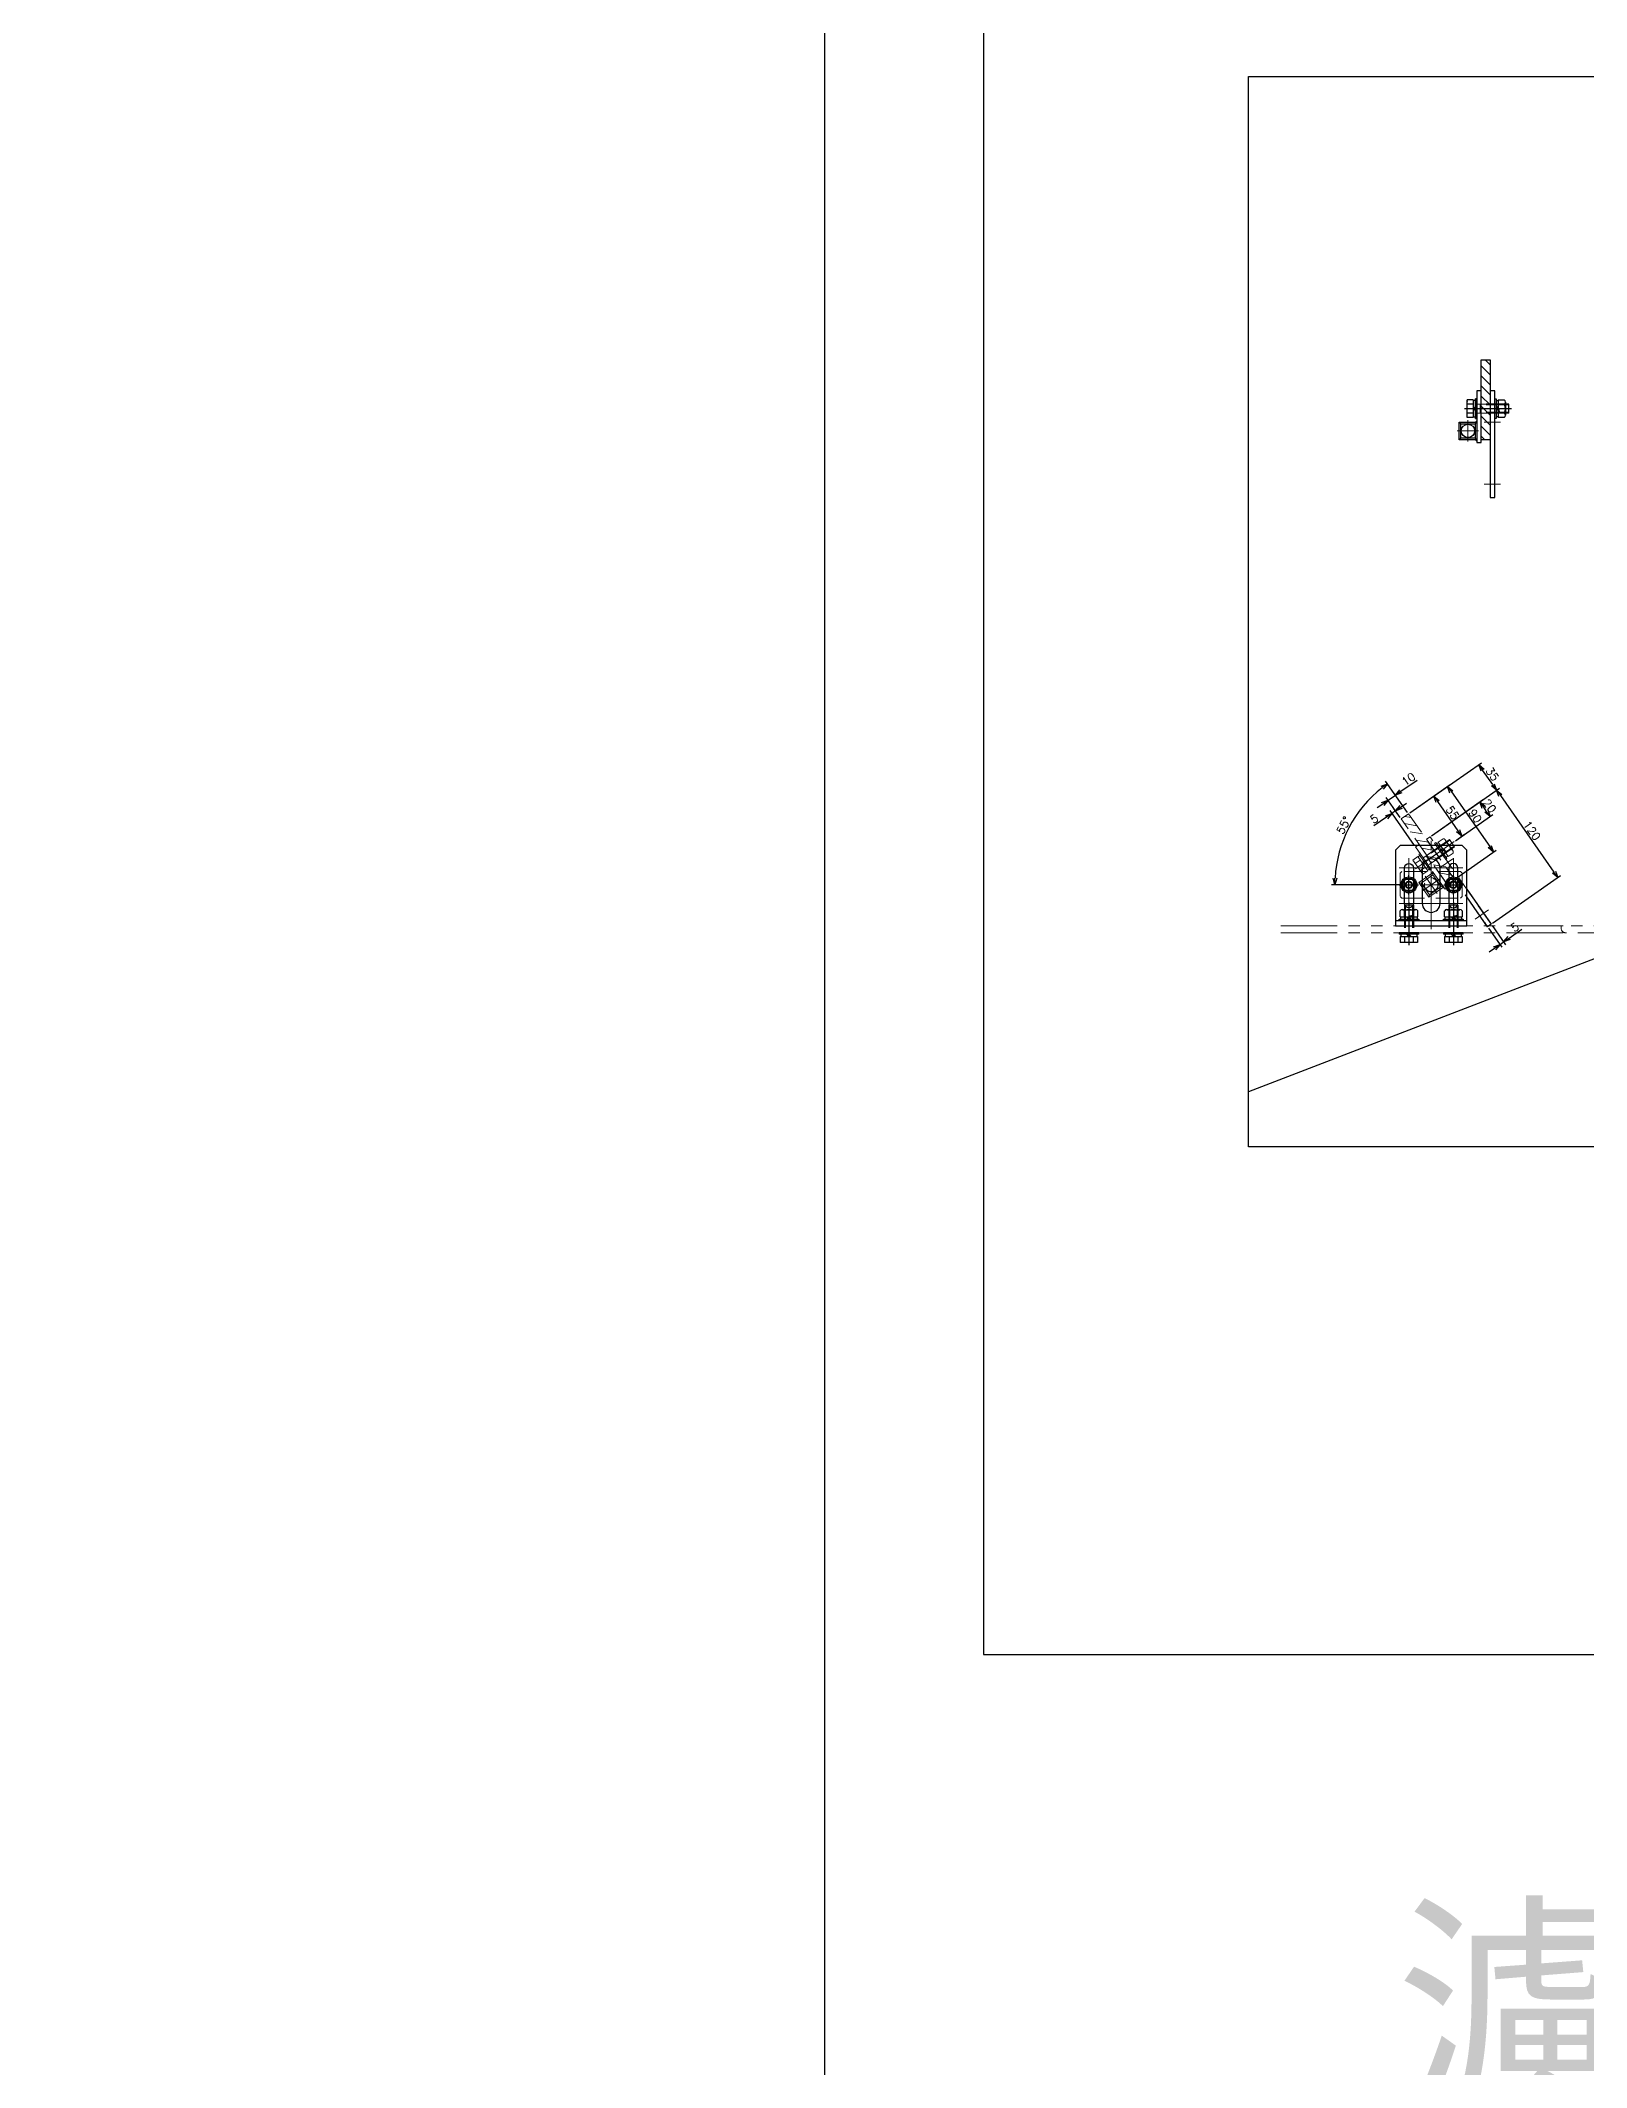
# Model space of a CAD drawing. Header units: millimetres. Extents: x -8731 to 85711, y -14522 to 31379.
# Drawn here: x 27566 to 29304, y 4379 to 6658 of the extents above; entities that cross this region are included whole.
import ezdxf
from ezdxf import colors
from ezdxf.entities.mleader import LeaderData, LeaderLine
from ezdxf.enums import TextEntityAlignment as Align
from ezdxf.math import Vec2, Vec3

# ---------------------------------------------------------------- set-up
doc = ezdxf.new("R2010")
doc.units = ezdxf.units.MM
doc.header["$LTSCALE"] = 4
doc.header["$PDMODE"] = 99
doc.header["$PDSIZE"] = 1
for name, pattern in [('CENTER2', [28.575, 19.05, -3.175, 3.175, -3.175]), ('HIDDEN', [9.525, 6.35, -3.175]), ('PHANTOM2', [31.75, 15.875, -3.175, 3.175, -3.175, 3.175, -3.175])]:
    doc.linetypes.add(name, pattern=pattern)
for name, color, linetype, lineweight in [('04_HIDDEN', 2, 'HIDDEN', 13), ('05_CENTER', 4, 'CENTER2', 13), ('06_PHANTOM', 2, 'PHANTOM2', 13), ('08_DIM', 3, 'Continuous', 13)]:
    doc.layers.add(name, color=color, linetype=linetype, lineweight=lineweight)
doc.layers.add('10_DRAFT', color=8, linetype='Continuous', lineweight=0, plot=False)
doc.styles.add('KSS_TXT', font='txt.shx', dxfattribs={"bigfont": 'extfont2.shx'})
doc.styles.add('KSS_TXT_L', font='txt.shx', dxfattribs={"height": 9, "bigfont": 'extfont2.shx'})
doc.styles.get("Standard").update_dxf_attribs({"font": 'txt.shx', "bigfont": 'extfont2.shx'})
doc.dimstyles.new('KSS_DIM', dxfattribs={"dimscale": 3, "dimtxt": 3, "dimasz": 2.5, "dimexe": 1.25, "dimexo": 0.625, "dimtad": 1, "dimdsep": 46, "dimtxsty": 'KSS_TXT', "dimblk": 'OPEN30', "dimcen": 0, "dimazin": 2, "dimtfac": 0.75, "dimtmove": 0, "dimatfit": 3, "dimldrblk": 'OPEN30', "dimfxl": 1, "dimtolj": 1, "dimarcsym": 0})

# ---------------------------------------------------------------- blocks, each defined once
blk = doc.blocks.new('AM_BALLOON1')
at = {"transparency": 16777216}
blk.add_circle((0, 0), 5, dxfattribs=at)
blk.add_attdef('B_NUMBER', text='', height=3, dxfattribs=at).set_placement((0, 0), align=Align.MIDDLE_CENTER)
blk = doc.blocks.new('_OPEN')
at = {"color": 0, "linetype": 'ByBlock'}
for p, q in [((-1, 0.167), (0, 0)), ((0, 0), (-1, -0.167)), ((0, 0), (-1, 0))]:
    blk.add_line(p, q, dxfattribs=at)
blk = doc.blocks.new('A$C448B04A9_1_1_1')
at = {"color": 0}
for p, q in [((3, 100), (0, 100)), ((0, 0), (0, 100)), ((8, 18), (8, 95)), ((0, 0), (100, 0)), ((95, 8), (18, 8)), ((100, 3), (100, 0))]:
    blk.add_line(p, q, dxfattribs=at)
for centre, radius, start, end in [((3, 95), 5, 0, 90), ((18, 18), 10, 180, 270), ((95, 3), 5, 0, 90)]:
    blk.add_arc(centre, radius, start, end, dxfattribs=at)
blk = doc.blocks.new('A$C43827900_1_1')
h = blk.add_hatch()
h.set_pattern_fill('_USER', color=3, scale=8, angle=135, pattern_type=0)
h.set_pattern_definition([(135, (10701.542, 5237.723), (-5.656854, -5.656854), [])])
h.paths.add_polyline_path([(10, 55), (0, 55), (0, 45), (10, 45)])
h.paths.add_polyline_path([(10, 45), (0, 45), (0, -5), (10, -5)])
h.paths.add_polyline_path([(10, -5), (0, -5), (0, -35), (10, -35)])
at = {"color": 0}
blk.add_lwpolyline([(0, 55), (10, 55), (10, -35), (0, -35)], close=True, dxfattribs=at)
at = {"layer": '05_CENTER'}
for p, q in [((-3.9, 5), (13.5, 5)), ((-3.9, -5), (13.5, -5))]:
    blk.add_line(p, q, dxfattribs=at)
at = {"layer": '10_DRAFT'}
blk.add_line((0, 0), (10, 0), dxfattribs=at)
blk = doc.blocks.new('A$C4A0F7F8D_1_1')
at = {"color": 3}
for p, q in [((-8, 8), (-10, 10)), ((8, 8), (10, 10)), ((-8, -8), (-10, -10)), ((8, -8), (10, -10))]:
    blk.add_line(p, q, dxfattribs=at)
at = {"color": 0}
blk.add_lwpolyline([(10, -13), (15, -13), (15, 45), (10, 45)], close=True, dxfattribs=at)
blk.add_lwpolyline([(10, -10), (-10, -10), (-10, 10), (10, 10)], close=True)
at = {"color": 3}
for points in [[(8, -8), (-8, -8), (-8, 8), (8, 8)], [(10, 10), (8.5, 10), (8.5, 10), (10, 11.5)], [(10, -10), (8.5, -10), (8.5, -10), (10, -11.5)]]:
    blk.add_lwpolyline(points, close=True, dxfattribs=at)
at = {"color": 0}
blk.add_circle((0, 0), 7.5, dxfattribs=at)
at = {"layer": '05_CENTER'}
for p, q in [((20.7, 25), (4.6, 25)), ((-12, 0), (12, 0)), ((0, -12), (0, 12))]:
    blk.add_line(p, q, dxfattribs=at)
blk = doc.blocks.new('A$C6A4B7A37_1_1')
at = {"color": 0}
blk.add_lwpolyline([(5, 25), (0, 25), (0, -95), (5, -95)], close=True, dxfattribs=at)
at = {"layer": '05_CENTER'}
for p, q in [((-6.8, 10), (11.7, 10)), ((-6.8, -10), (11.7, -10)), ((-6.8, -80), (11.7, -80))]:
    blk.add_line(p, q, dxfattribs=at)
at = {"layer": '10_DRAFT'}
blk.add_line((0, 0), (5, 0), dxfattribs=at)
blk = doc.blocks.new('A$C3D81658F_1_1_1')
at = {"color": 0}
for p, q in [((-11, 1.5), (11, 1.5)), ((-11, 1.5), (-11, 0)), ((-11, 0), (11, 0)), ((-9.8, 11), (9.8, 11)), ((-9.8, 4), (-9.8, 11)), ((9.8, 4), (-9.8, 4)), ((-9.3, 4), (-9.3, 1.5)), ((-4.9, 4), (-4.9, 11)), ((0, 1.5), (-2.5, 4)), ((0, 4), (2.5, 1.5)), ((4.9, 4), (4.9, 11)), ((9.2, 1.5), (9.2, 4)), ((9.8, 4), (9.8, 11)), ((11, 0), (11, 1.5))]:
    blk.add_line(p, q, dxfattribs=at)
at = {"color": 0, "linetype": 'HIDDEN'}
for p, q in [((-5, -36), (-5, 0)), ((5, -36), (5, 0)), ((-5, -4), (5, -4)), ((-4.2, -36), (-4.2, -4)), ((4.2, -36), (4.2, -4)), ((-5, -36), (5, -36))]:
    blk.add_line(p, q, dxfattribs=at)
at = {"color": 0, "linetype": 'CENTER2'}
blk.add_line((0, -39), (0, 14), dxfattribs=at)
at = {"layer": '10_DRAFT', "style": 'KSS_TXT_L'}
blk.add_text('BT-M10x40L,SW,PW', height=0.3, dxfattribs=at).set_placement((5.1, 10.7))
blk = doc.blocks.new('M10Nza_1_1_1')
at = {"color": 0}
for p, q in [((-9.8, 4), (-9.8, 10.7)), ((-9.8, 4), (9.8, 4)), ((-9.2, 1.5), (-9.2, 4)), ((-7.3, 12), (7.4, 12)), ((-4.9, 4), (-4.9, 10.7)), ((0, 1.5), (-2.5, 4)), ((0, 4), (2.5, 1.5)), ((4.9, 10.7), (4.9, 4)), ((9.2, 4), (9.2, 1.5)), ((9.8, 10.7), (9.8, 4))]:
    blk.add_line(p, q, dxfattribs=at)
at = {"color": 0, "linetype": 'CENTER2'}
blk.add_line((0, 12), (0, 0), dxfattribs=at)
at = {"color": 0}
blk.add_lwpolyline([(-11, 1.5), (11, 1.5), (11, 0), (-11, 0)], close=True, dxfattribs=at)
for centre, radius, start, end in [((-7.3, 9.1), 2.94, 33.626, 146.374), ((0, 2.2), 9.8, 60, 120), ((7.4, 9.1), 2.94, 33.626, 146.374)]:
    blk.add_arc(centre, radius, start, end, dxfattribs=at)
at = {"layer": '10_DRAFT', "style": 'KSS_TXT'}
blk.add_text('M10', height=1.25, dxfattribs=at).set_placement((0.3, 4.1))
blk = doc.blocks.new('A$C49334BAA_1_1')
at = {"color": 3}
blk.add_blockref('A$C43827900_1_1', (15, 25), dxfattribs=at)
for name, p in [('A$C4A0F7F8D_1_1', (0, 0)), ('A$C6A4B7A37_1_1', (25, 20))]:
    blk.add_blockref(name, p)
for name, p, rotation in [('A$C3D81658F_1_1_1', (10, 25), 90), ('M10Nza_1_1_1', (30, 25), 270)]:
    blk.add_blockref(name, p, dxfattribs=dict(rotation=rotation))
blk = doc.blocks.new('A$C7E012652_1_1')
at = {"color": 0}
blk.add_line((-40, 6), (40, 6), dxfattribs=at)
blk.add_lwpolyline([(-40, 0), (40, 0), (40, 85), (35, 90), (-35, 90), (-40, 85)], close=True, dxfattribs=at)
for points in [[(-20, 65), (-20, 25, -1), (-30, 25), (-30, 65, -1)], [(-10, 65), (-10, 25, 1), (10, 25), (10, 65, 1)], [(20, 65), (20, 25, 1), (30, 25), (30, 65, 1)]]:
    blk.add_lwpolyline(points, format="xyb", close=True, dxfattribs=at)
at = {"layer": '05_CENTER'}
for p, q in [((0, -4.1), (0, 95.4)), ((-25, 14), (-25, 76)), ((25, 14), (25, 76)), ((-35.8, 65), (35.8, 65)), ((-35.8, 25), (35.8, 25)), ((-25, -6.6), (-25, 12.5)), ((25, -6.6), (25, 12.5))]:
    blk.add_line(p, q, dxfattribs=at)
blk = doc.blocks.new('A$C1A3C2C0C_1_1_1')
at = {"color": 0}
for p, q in [((-11, 1.5), (11, 1.5)), ((-11, 1.5), (-11, 0)), ((-9.8, 11), (9.8, 11)), ((-9.8, 4), (-9.8, 11)), ((9.8, 4), (-9.8, 4)), ((-9.3, 4), (-9.3, 1.5)), ((-4.9, 4), (-4.9, 11)), ((0, 1.5), (-2.5, 4)), ((0, 4), (2.5, 1.5)), ((4.9, 4), (4.9, 11)), ((9.2, 1.5), (9.2, 4)), ((9.8, 4), (9.8, 11)), ((11, 0), (11, 1.5)), ((-11, 0), (11, 0))]:
    blk.add_line(p, q, dxfattribs=at)
at = {"color": 0, "linetype": 'CENTER2'}
blk.add_line((0, -34), (0, 14), dxfattribs=at)
at = {"color": 0, "linetype": 'HIDDEN'}
for p, q in [((-5, -31), (-5, 0)), ((-4.2, -31), (-4.2, 0)), ((4.2, -31), (4.2, 0)), ((5, -31), (5, 0)), ((-5, -31), (5, -31))]:
    blk.add_line(p, q, dxfattribs=at)
at = {"layer": '10_DRAFT', "style": 'KSS_TXT_L'}
blk.add_text('BT-M10x35L,SW,PW', height=0.3, dxfattribs=at).set_placement((5.1, 10.7))
blk = doc.blocks.new('_Open30')
at = {"color": 0, "linetype": 'ByBlock', "lineweight": -2}
for p, q in [((-1, 0.27), (0, 0)), ((0, 0), (-1, -0.27)), ((0, 0), (-1, 0))]:
    blk.add_line(p, q, dxfattribs=at)
blk = doc.blocks.new('*D3259')
at = {"layer": '08_DIM', "color": 0, "lineweight": -2, "transparency": 16777216}
for p, q in [((29103, 5789.9), (29078.2, 5825.3)), ((29097.8, 5708.5), (29017.4, 5708.5))]:
    blk.add_line(p, q, dxfattribs=at)
blk.add_arc((29160, 5708.5), 138.8, 128.0953, 176.9047, dxfattribs=at)
at = {"layer": 'Defpoints', "color": 0, "transparency": 16777216}
for p in [(29048.6, 5791.4), (29104, 5788.4), (29099.7, 5708.5), (29155.7, 5714.7), (29159.2, 5708.5)]:
    blk.add_point(p, dxfattribs=at)
at = {"layer": '08_DIM', "color": 0, "lineweight": -2, "transparency": 16777216, "xscale": 7.5, "yscale": 7.5, "zscale": 7.5}
for p, rotation in [((29080.3, 5822.3), 36.5476438222541), ((29021.1, 5708.5), 268.4523561777507)]:
    blk.add_blockref('_Open30', p, dxfattribs=dict(at, rotation=rotation))
at = {"layer": '08_DIM', "color": 0, "transparency": 16777216, "insert": (29031.1, 5775.6), "char_height": 9, "attachment_point": 5, "rotation": 62.5, "style": 'KSS_TXT'}
blk.add_mtext('\\A1;55%%d', dxfattribs=at)
blk = doc.blocks.new('*D3260')
at = {"layer": '08_DIM', "color": 0, "lineweight": -2, "transparency": 16777216}
for p, q in [((29095.5, 5813.7), (29113.6, 5826.4)), ((29075, 5799.4), (29068.8, 5795.1)), ((29094.8, 5784.2), (29079, 5806.8)), ((29081.1, 5803.7), (29089.3, 5809.4)), ((29103, 5789.9), (29087.2, 5812.5))]:
    blk.add_line(p, q, dxfattribs=at)
at = {"layer": 'Defpoints', "color": 0, "transparency": 16777216}
for p in [(29089.3, 5809.4), (29095.9, 5782.7), (29104, 5788.4)]:
    blk.add_point(p, dxfattribs=at)
at = {"layer": '08_DIM', "color": 0, "lineweight": -2, "transparency": 16777216, "xscale": 7.5, "yscale": 7.5, "zscale": 7.5}
for p, rotation in [((29089.3, 5809.4), 214.9999999999771), ((29081.1, 5803.7), 34.99999999997709)]:
    blk.add_blockref('_Open30', p, dxfattribs=dict(at, rotation=rotation))
at = {"layer": '08_DIM', "color": 0, "transparency": 16777216, "insert": (29103.9, 5827.4), "char_height": 9, "attachment_point": 5, "rotation": 35, "style": 'KSS_TXT'}
blk.add_mtext('\\A1;10', dxfattribs=at)
blk = doc.blocks.new('*D3261')
at = {"layer": '08_DIM', "color": 0, "lineweight": -2, "transparency": 16777216}
for p, q in [((29194, 5659.9), (29209.1, 5638.4)), ((29198.1, 5662.8), (29213.2, 5641.2)), ((29217.2, 5648.6), (29231.3, 5658.5)), ((29200.8, 5637.1), (29194.7, 5632.8)), ((29206.9, 5641.4), (29211, 5644.3))]:
    blk.add_line(p, q, dxfattribs=at)
at = {"layer": 'Defpoints', "color": 0, "transparency": 16777216}
for p in [(29193, 5661.4), (29197, 5664.3), (29211, 5644.3)]:
    blk.add_point(p, dxfattribs=at)
at = {"layer": '08_DIM', "color": 0, "lineweight": -2, "transparency": 16777216, "xscale": 7.5, "yscale": 7.5, "zscale": 7.5}
for p, rotation in [((29206.9, 5641.4), 34.99999999997195), ((29211, 5644.3), 214.9999999999719)]:
    blk.add_blockref('_Open30', p, dxfattribs=dict(at, rotation=rotation))
at = {"layer": '08_DIM', "color": 0, "transparency": 16777216, "insert": (29223.7, 5660.9), "char_height": 9, "attachment_point": 5, "rotation": 35, "style": 'KSS_TXT'}
blk.add_mtext('\\A1;5', dxfattribs=at)
blk = doc.blocks.new('*D3262')
at = {"layer": '08_DIM', "color": 0, "lineweight": -2, "transparency": 16777216}
for p, q in [((29110.8, 5752.7), (29083.2, 5792)), ((29089.5, 5791.8), (29085.4, 5788.9)), ((29094.8, 5784.2), (29087.3, 5794.9)), ((29095.6, 5796.1), (29101.8, 5800.4)), ((29079.2, 5784.6), (29065.1, 5774.7))]:
    blk.add_line(p, q, dxfattribs=at)
at = {"layer": 'Defpoints', "color": 0, "transparency": 16777216}
for p in [(29085.4, 5788.9), (29095.9, 5782.7), (29111.8, 5751.1)]:
    blk.add_point(p, dxfattribs=at)
at = {"layer": '08_DIM', "color": 0, "lineweight": -2, "transparency": 16777216, "xscale": 7.5, "yscale": 7.5, "zscale": 7.5}
for p, rotation in [((29085.4, 5788.9), 34.99999999996685), ((29089.5, 5791.8), 214.9999999999669)]:
    blk.add_blockref('_Open30', p, dxfattribs=dict(at, rotation=rotation))
at = {"layer": '08_DIM', "color": 0, "transparency": 16777216, "insert": (29065.4, 5782.7), "char_height": 9, "attachment_point": 5, "rotation": 35, "style": 'KSS_TXT'}
blk.add_mtext('\\A1;5', dxfattribs=at)
blk = doc.blocks.new('*D3263')
at = {"layer": '08_DIM', "color": 0, "lineweight": -2, "transparency": 16777216}
for p, q in [((29129.8, 5763.7), (29187.3, 5804)), ((29191.4, 5791.6), (29188.6, 5795.7)), ((29156.8, 5758.2), (29198.8, 5787.6))]:
    blk.add_line(p, q, dxfattribs=at)
at = {"layer": 'Defpoints', "color": 0, "transparency": 16777216}
for p in [(29184.3, 5801.8), (29128.2, 5762.6), (29155.3, 5757.1)]:
    blk.add_point(p, dxfattribs=at)
at = {"layer": '08_DIM', "color": 0, "lineweight": -2, "transparency": 16777216, "xscale": 7.5, "yscale": 7.5, "zscale": 7.5}
for p, rotation in [((29184.3, 5801.8), 124.9999999999183), ((29195.7, 5785.4), 304.9999999999183)]:
    blk.add_blockref('_Open30', p, dxfattribs=dict(at, rotation=rotation))
at = {"layer": '08_DIM', "color": 0, "transparency": 16777216, "insert": (29195.2, 5797.3), "char_height": 9, "attachment_point": 5, "rotation": 305, "style": 'KSS_TXT'}
blk.add_mtext('\\A1;20', dxfattribs=at)
blk = doc.blocks.new('*D3264')
at = {"layer": '08_DIM', "color": 0, "lineweight": -2, "transparency": 16777216}
for p, q in [((29105.6, 5789.5), (29135.6, 5810.5)), ((29159.8, 5769.4), (29136.8, 5802.2)), ((29156.8, 5758.2), (29167.1, 5765.4))]:
    blk.add_line(p, q, dxfattribs=at)
at = {"layer": 'Defpoints', "color": 0, "transparency": 16777216}
for p in [(29132.5, 5808.3), (29104, 5788.4), (29155.3, 5757.1)]:
    blk.add_point(p, dxfattribs=at)
at = {"layer": '08_DIM', "color": 0, "lineweight": -2, "transparency": 16777216, "xscale": 7.5, "yscale": 7.5, "zscale": 7.5}
for p, rotation in [((29132.5, 5808.3), 124.9999999999191), ((29164.1, 5763.3), 304.9999999999191)]:
    blk.add_blockref('_Open30', p, dxfattribs=dict(at, rotation=rotation))
at = {"layer": '08_DIM', "color": 0, "transparency": 16777216, "insert": (29153.5, 5789.5), "char_height": 9, "attachment_point": 5, "rotation": 305, "style": 'KSS_TXT'}
blk.add_mtext('\\A1;55', dxfattribs=at)
blk = doc.blocks.new('*D3265')
at = {"layer": '08_DIM', "color": 0, "lineweight": -2, "transparency": 16777216}
for p, q in [((29105.6, 5789.5), (29151, 5821.3)), ((29152.3, 5813), (29195.3, 5751.6)), ((29157.2, 5715.7), (29202.7, 5747.6))]:
    blk.add_line(p, q, dxfattribs=at)
at = {"layer": 'Defpoints', "color": 0, "transparency": 16777216}
for p in [(29104, 5788.4), (29199.6, 5745.4), (29155.7, 5714.7)]:
    blk.add_point(p, dxfattribs=at)
at = {"layer": '08_DIM', "color": 0, "lineweight": -2, "transparency": 16777216, "xscale": 7.5, "yscale": 7.5, "zscale": 7.5}
for p, rotation in [((29148, 5819.1), 124.9999999999212), ((29199.6, 5745.4), 304.9999999999212)]:
    blk.add_blockref('_Open30', p, dxfattribs=dict(at, rotation=rotation))
at = {"layer": '08_DIM', "color": 0, "transparency": 16777216, "insert": (29179, 5785.9), "char_height": 9, "attachment_point": 5, "rotation": 305, "style": 'KSS_TXT'}
blk.add_mtext('\\A1;90', dxfattribs=at)
blk = doc.blocks.new('*D3266')
at = {"layer": '08_DIM', "color": 0, "lineweight": -2, "transparency": 16777216}
for p, q in [((29129.8, 5763.7), (29206.2, 5817.2)), ((29207.4, 5808.9), (29267.6, 5722.9)), ((29198.6, 5665.4), (29275, 5718.9))]:
    blk.add_line(p, q, dxfattribs=at)
at = {"layer": 'Defpoints', "color": 0, "transparency": 16777216}
for p in [(29128.2, 5762.6), (29271.9, 5716.7), (29197, 5664.3)]:
    blk.add_point(p, dxfattribs=at)
at = {"layer": '08_DIM', "color": 0, "lineweight": -2, "transparency": 16777216, "xscale": 7.5, "yscale": 7.5, "zscale": 7.5}
for p, rotation in [((29203.1, 5815), 124.999999999921), ((29271.9, 5716.7), 304.9999999999209)]:
    blk.add_blockref('_Open30', p, dxfattribs=dict(at, rotation=rotation))
at = {"layer": '08_DIM', "color": 0, "transparency": 16777216, "insert": (29242.8, 5769.5), "char_height": 9, "attachment_point": 5, "rotation": 305, "style": 'KSS_TXT'}
blk.add_mtext('\\A1;120', dxfattribs=at)
blk = doc.blocks.new('*D3267')
at = {"layer": '08_DIM', "color": 0, "lineweight": -2, "transparency": 16777216}
for p, q in [((29105.6, 5789.5), (29186.1, 5845.9)), ((29198.8, 5821.2), (29187.3, 5837.6)), ((29129.8, 5763.7), (29206.2, 5817.2))]:
    blk.add_line(p, q, dxfattribs=at)
at = {"layer": 'Defpoints', "color": 0, "transparency": 16777216}
for p in [(29183, 5843.7), (29104, 5788.4), (29128.2, 5762.6)]:
    blk.add_point(p, dxfattribs=at)
at = {"layer": '08_DIM', "color": 0, "lineweight": -2, "transparency": 16777216, "xscale": 7.5, "yscale": 7.5, "zscale": 7.5}
for p, rotation in [((29183, 5843.7), 124.9999999999196), ((29203.1, 5815), 304.9999999999196)]:
    blk.add_blockref('_Open30', p, dxfattribs=dict(at, rotation=rotation))
at = {"layer": '08_DIM', "color": 0, "transparency": 16777216, "insert": (29198.3, 5833), "char_height": 9, "attachment_point": 5, "rotation": 305, "style": 'KSS_TXT'}
blk.add_mtext('\\A1;35', dxfattribs=at)
blk = doc.blocks.new('M8Tz_2_1')
at = {"color": 0}
for radius in [4, 3.25]:
    blk.add_circle((0, 0), radius, dxfattribs=at)
at = {"layer": '05_CENTER'}
for p, q in [((6.9, 0), (-6.9, 0)), ((0, -6.9), (0, 6.9))]:
    blk.add_line(p, q, dxfattribs=at)
blk = doc.blocks.new('A$C1CD4518B_1_1')
at = {"color": 0}
blk.add_lwpolyline([(-13, -35), (13, -35), (15, -33), (15, 33), (13, 35), (-13, 35), (-15, 33), (-15, -33)], close=True, dxfattribs=at)
blk.add_circle((0, 0), 8, dxfattribs=at)
at = {"layer": '05_CENTER'}
for p, q in [((11.3, 0), (-11.3, 0)), ((0, -11.3), (0, 11.3))]:
    blk.add_line(p, q, dxfattribs=at)
for p in [(0, 25), (0, -25)]:
    blk.add_blockref('M8Tz_2_1', p)
blk = doc.blocks.new('A$C67FD2836_1_1_1')
at = {"color": 0, "linetype": 'CENTER2'}
for p, q in [((-10.8, 0), (10.8, 0)), ((0, -10.8), (0, 10.8))]:
    blk.add_line(p, q, dxfattribs=at)
at = {"color": 0}
for p, q in [((-7.5, 0), (-3.8, 6.5)), ((-3.8, -6.5), (-7.5, 0)), ((-3.8, 6.5), (3.8, 6.5)), ((3.8, 6.5), (7.5, 0)), ((7.5, 0), (3.8, -6.5)), ((3.8, -6.5), (-3.8, -6.5))]:
    blk.add_line(p, q, dxfattribs=at)
for radius in [9, 7.7]:
    blk.add_circle((0, 0), radius, dxfattribs=at)
at = {"layer": '10_DRAFT', "style": 'KSS_TXT_L'}
blk.add_text('BT-M8', height=0.3, dxfattribs=at).set_placement((-0.7, -0.5))

msp = doc.modelspace()

# ---------------------------------------------------------------- linework, layer by layer
at = {"color": 3}
msp.add_line((31892.80738, 6617.64889), (28924.02589, 5475.60502), dxfattribs=at)
for p, q in [((29169.45409, 5703.6949), (29197.04688, 5664.28831)), ((29192.95112, 5661.42043), (29169.45409, 5694.97767)), ((29197.04688, 5664.28831), (29192.95112, 5661.42043))]:
    msp.add_line(p, q)
for points in [[(28447.7623, 10538.77445), (32646.18663, 10538.77445), (32646.18663, 4108.53869), (28447.7623, 4108.53869)], [(28626.17252, 4843.1413), (32427.30026, 4843.1413), (32427.30026, 8016.25761), (28626.17252, 8016.25761)], [(28924.02589, 6617.64889), (31892.80738, 6617.64889), (31892.80738, 5414.01504), (28924.02589, 5414.01504)]]:
    msp.add_lwpolyline(points, close=True)
at = {"layer": '06_PHANTOM'}
for p, q in [((28960.28396, 5662.59364), (29287.46975, 5662.59364)), ((28960.28396, 5654.59364), (29287.46975, 5654.59364))]:
    msp.add_line(p, q, dxfattribs=at)

# ---------------------------------------------------------------- block references
at = {"color": 3}
msp.add_blockref('A$C43827900_1_1', (29185.88262, 6244.0286), dxfattribs=at)
for name, p in [('A$C4A0F7F8D_1_1', (29170.88262, 6219.0286)), ('A$C6A4B7A37_1_1', (29195.88262, 6239.0286)), ('A$C7E012652_1_1', (29129.45409, 5662.59364)), ('A$C67FD2836_1_1_1', (29104.45409, 5708.51742)), ('A$C67FD2836_1_1_1', (29154.45409, 5708.51742)), ('M10Nza_1_1_1', (29104.45409, 5668.59364)), ('M10Nza_1_1_1', (29154.45409, 5668.59364))]:
    msp.add_blockref(name, p)
for name, p, rotation in [('A$C3D81658F_1_1_1', (29180.88262, 6244.02862), 90), ('M10Nza_1_1_1', (29200.88262, 6244.02859), 270), ('A$C1A3C2C0C_1_1_1', (29104.45407, 5654.59364), 180), ('A$C1A3C2C0C_1_1_1', (29154.45407, 5654.59364), 180)]:
    msp.add_blockref(name, p, dxfattribs=dict(rotation=rotation))
at = {"layer": '04_HIDDEN'}
for name, rotation in [('A$C49334BAA_1_1', 34.99999999999999), ('A$C1CD4518B_1_1', 270)]:
    msp.add_blockref(name, (29129.45409, 5708.51742), dxfattribs=dict(at, rotation=rotation))
at = {"layer": '06_PHANTOM', "xscale": -1, "rotation": 89.99999999999984}
msp.add_blockref('A$C448B04A9_1_1_1', (29375.73456, 5662.59364), dxfattribs=at)

# ---------------------------------------------------------------- texts
at = {"layer": '08_DIM', "style": 'KSS_TXT'}
msp.add_text('濾布水切り用スクレーパ ', height=240, dxfattribs=at).set_placement((29089.36046, 4307.22305))

# ---------------------------------------------------------------- dimensions: what is measured, and where the dimension line sits
at = {"layer": '08_DIM'}
for base, p1, p2, angle, picture, middle in [((29089.32433, 5809.41482), (29095.85525, 5782.65323), (29104.04677, 5788.38899), 215, '*D3260', (29103.94511, 5827.43484)), ((29183.04284, 5843.70264), (29128.21771, 5762.58655), (29104.04677, 5788.38899), 305, '*D3267', (29198.30764, 5833.02761)), ((29199.59002, 5745.41938), (29104.04677, 5788.38899), (29155.66865, 5714.66531), 305, '*D3265', (29179.00118, 5785.93777)), ((29271.94719, 5716.73407), (29128.21771, 5762.58655), (29197.04688, 5664.28831), 305, '*D3266', (29242.7547, 5769.53974)), ((29085.36994, 5788.91057), (29095.85525, 5782.65323), (29111.83467, 5751.11502), 215, '*D3262', (29065.42916, 5782.73795)), ((29132.50891, 5808.3184), (29155.25313, 5757.10145), (29104.04677, 5788.38899), 305, '*D3264', (29153.5146, 5789.45543)), ((29184.25813, 5801.82648), (29155.25313, 5757.10145), (29128.21771, 5762.58655), 305, '*D3263', (29195.21599, 5797.2915)), ((29211.04545, 5644.29628), (29192.95112, 5661.42043), (29197.04688, 5664.28831), 215, '*D3261', (29223.66596, 5660.92333))]:
    dim = msp.add_linear_dim(base=base, p1=p1, p2=p2, angle=angle, dimstyle='KSS_DIM', override={"dimscale": 3}, dxfattribs=at)
    dim.commit()
    dim.dimension.update_dxf_attribs({"geometry": picture, "text_midpoint": middle})
dim = msp.add_angular_dim_2l(base=(29048.60126, 5791.43094), line1=((29099.71467, 5708.51742), (29159.1935, 5708.51742)), line2=((29104.04677, 5788.38899), (29155.66865, 5714.66531)), dimstyle='KSS_DIM', override={"dimscale": 3}, dxfattribs=at)
dim.commit()
dim.dimension.update_dxf_attribs({"geometry": '*D3259', "text_midpoint": (29031.1491, 5775.57913)})

# ---------------------------------------------------------------- leaders
ml = msp.add_multileader_block('Standard', dxfattribs=at)
ml.set_content('AM_BALLOON1', color=256, scale=15)
ml.set_attribute('B_NUMBER', 'D', width=0)
ml.set_leader_properties(color=256, linetype='ByLayer', lineweight=-1)
ml.set_arrow_properties(name='OPEN')
ml.build(insert=Vec2(0, 0))
ml.multileader.update_dxf_attribs({"leader_type": 0, "has_dogleg": 0, "text_right_attachment_type": 6, "dogleg_length": 0, "arrow_head_size": 30, "scale": 15, "block_connection_type": 1})
ctx = ml.context
ctx.base_point, ctx.scale, ctx.char_height, ctx.arrow_head_size, ctx.landing_gap_size, ctx.plane_origin = Vec3(71378.15101, 6803.23474), 15, 60, 30, 30, Vec3(71378.15101, 6803.23474)
ctx.right_attachment, ctx.attachment_type = 6, 1
notes = []
notes.append((ctx, [(0, (0, 0, 0), (0, 0), (1, 0), 1, [])]))
ctx.block.insert = Vec3(71378.15101, 6803.23474)
ml = msp.add_multileader_block('Standard', dxfattribs=at)
ml.set_content('AM_BALLOON1', color=256, scale=5)
ml.set_attribute('B_NUMBER', '114', width=0)
ml.set_leader_properties(color=256, linetype='ByLayer', lineweight=-1)
ml.set_arrow_properties(name='OPEN')
ml.build(insert=Vec2(0, 0))
ml.multileader.update_dxf_attribs({"leader_type": 0, "has_dogleg": 0, "text_right_attachment_type": 6, "dogleg_length": 0, "arrow_head_size": 10, "scale": 2.5, "block_connection_type": 1})
ctx = ml.context
ctx.base_point, ctx.scale, ctx.char_height, ctx.arrow_head_size, ctx.landing_gap_size, ctx.plane_origin = Vec3(33834.34528, 5596.34315), 2.5, 20, 10, 10, Vec3(33834.34528, 5596.34315)
ctx.right_attachment, ctx.attachment_type = 6, 1
notes.append((ctx, [(0, (0, 0, 0), (0, 0), (1, 0), 1, [])]))
ctx.block.insert = Vec3(33834.34528, 5596.34315)
ml = msp.add_multileader_block('Standard', dxfattribs=at)
ml.set_content('AM_BALLOON1', color=256, scale=5)
ml.set_attribute('B_NUMBER', '113', width=0)
ml.set_leader_properties(color=256, linetype='ByLayer', lineweight=-1)
ml.set_arrow_properties(name='OPEN')
ml.build(insert=Vec2(0, 0))
ml.multileader.update_dxf_attribs({"leader_type": 0, "has_dogleg": 0, "text_right_attachment_type": 6, "dogleg_length": 0, "arrow_head_size": 10, "scale": 2.5, "block_connection_type": 1})
ctx = ml.context
ctx.base_point, ctx.scale, ctx.char_height, ctx.arrow_head_size, ctx.landing_gap_size, ctx.plane_origin = Vec3(33834.34528, 5199.36891), 2.5, 20, 10, 10, Vec3(33834.34528, 5199.36891)
ctx.right_attachment, ctx.attachment_type = 6, 1
notes.append((ctx, [(0, (0, 0, 0), (0, 0), (1, 0), 1, [])]))
ctx.block.insert = Vec3(33834.34528, 5199.36891)
ml = msp.add_multileader_block('Standard', dxfattribs=at)
ml.set_content('AM_BALLOON1', color=256, scale=5)
ml.set_attribute('B_NUMBER', '76', width=0)
ml.set_leader_properties(color=256, linetype='ByLayer', lineweight=-1)
ml.set_arrow_properties(name='OPEN')
ml.build(insert=Vec2(0, 0))
ml.multileader.update_dxf_attribs({"leader_type": 0, "has_dogleg": 0, "text_right_attachment_type": 6, "dogleg_length": 0, "arrow_head_size": 10, "scale": 2.5, "block_connection_type": 1})
ctx = ml.context
ctx.base_point, ctx.scale, ctx.char_height, ctx.arrow_head_size, ctx.landing_gap_size, ctx.plane_origin = Vec3(33834.34528, 4796.56653), 2.5, 20, 10, 10, Vec3(33834.34528, 4796.56653)
ctx.right_attachment, ctx.attachment_type = 6, 1
notes.append((ctx, [(0, (0, 0, 0), (0, 0), (1, 0), 1, [])]))
ctx.block.insert = Vec3(33834.34528, 4796.56653)
ml = msp.add_multileader_block('Standard', dxfattribs=at)
ml.set_content('AM_BALLOON1', color=256, scale=8)
ml.set_attribute('B_NUMBER', 'BB', width=0)
ml.set_leader_properties(color=256, linetype='ByLayer', lineweight=-1)
ml.set_arrow_properties(name='OPEN')
ml.build(insert=Vec2(0, 0))
ml.multileader.update_dxf_attribs({"leader_type": 0, "has_dogleg": 0, "text_right_attachment_type": 6, "dogleg_length": 0, "arrow_head_size": 16, "scale": 8, "block_connection_type": 1})
ctx = ml.context
ctx.base_point, ctx.scale, ctx.char_height, ctx.arrow_head_size, ctx.landing_gap_size, ctx.plane_origin = Vec3(46325.59114, 4592.67863), 8, 32, 16, 16, Vec3(46325.59114, 4592.67863)
ctx.right_attachment, ctx.attachment_type = 6, 1
notes.append((ctx, [(0, (0, 0, 0), (0, 0), (1, 0), 1, [])]))
ctx.block.insert = Vec3(46325.59114, 4592.67863)
ml = msp.add_multileader_block('Standard', dxfattribs=at)
ml.set_content('AM_BALLOON1', color=256, scale=8)
ml.set_attribute('B_NUMBER', 'BH', width=0)
ml.set_leader_properties(color=256, linetype='ByLayer', lineweight=-1)
ml.set_arrow_properties(name='OPEN')
ml.build(insert=Vec2(0, 0))
ml.multileader.update_dxf_attribs({"leader_type": 0, "has_dogleg": 0, "text_right_attachment_type": 6, "dogleg_length": 0, "arrow_head_size": 16, "scale": 8, "block_connection_type": 1})
ctx = ml.context
ctx.base_point, ctx.scale, ctx.char_height, ctx.arrow_head_size, ctx.landing_gap_size, ctx.plane_origin = Vec3(46894.55259, 4592.54024), 8, 32, 16, 16, Vec3(46894.55259, 4592.54024)
ctx.right_attachment, ctx.attachment_type = 6, 1
notes.append((ctx, [(0, (0, 0, 0), (0, 0), (1, 0), 1, [])]))
ctx.block.insert = Vec3(46894.55259, 4592.54024)
ml = msp.add_multileader_block('Standard', dxfattribs=at)
ml.set_content('AM_BALLOON1', color=256, scale=8)
ml.set_attribute('B_NUMBER', 'BC', width=0)
ml.set_leader_properties(color=256, linetype='ByLayer', lineweight=-1)
ml.set_arrow_properties(name='OPEN')
ml.build(insert=Vec2(0, 0))
ml.multileader.update_dxf_attribs({"leader_type": 0, "has_dogleg": 0, "text_right_attachment_type": 6, "dogleg_length": 0, "arrow_head_size": 16, "scale": 8, "block_connection_type": 1})
ctx = ml.context
ctx.base_point, ctx.scale, ctx.char_height, ctx.arrow_head_size, ctx.landing_gap_size, ctx.plane_origin = Vec3(49608.5399, 4409.8042), 8, 32, 16, 16, Vec3(49608.5399, 4409.8042)
ctx.right_attachment, ctx.attachment_type = 6, 1
notes.append((ctx, [(0, (0, 0, 0), (0, 0), (1, 0), 1, [])]))
ctx.block.insert = Vec3(49608.5399, 4409.8042)
for ctx, leaders in notes:
    for number, flags, end, landing, length, lines in leaders:
        leader = LeaderData()
        leader.index, (leader.has_last_leader_line, leader.has_dogleg_vector, leader.attachment_direction) = number, flags
        leader.last_leader_point, leader.dogleg_vector, leader.dogleg_length = Vec3(end), Vec3(landing), length
        for number, points, colour, breaks in lines:
            line = LeaderLine()
            line.index, line.vertices, line.color, line.breaks = number, Vec3.list(points), colors.encode_raw_color(colour), breaks
            leader.lines.append(line)
        ctx.leaders.append(leader)

doc.saveas('drawing.dxf')
